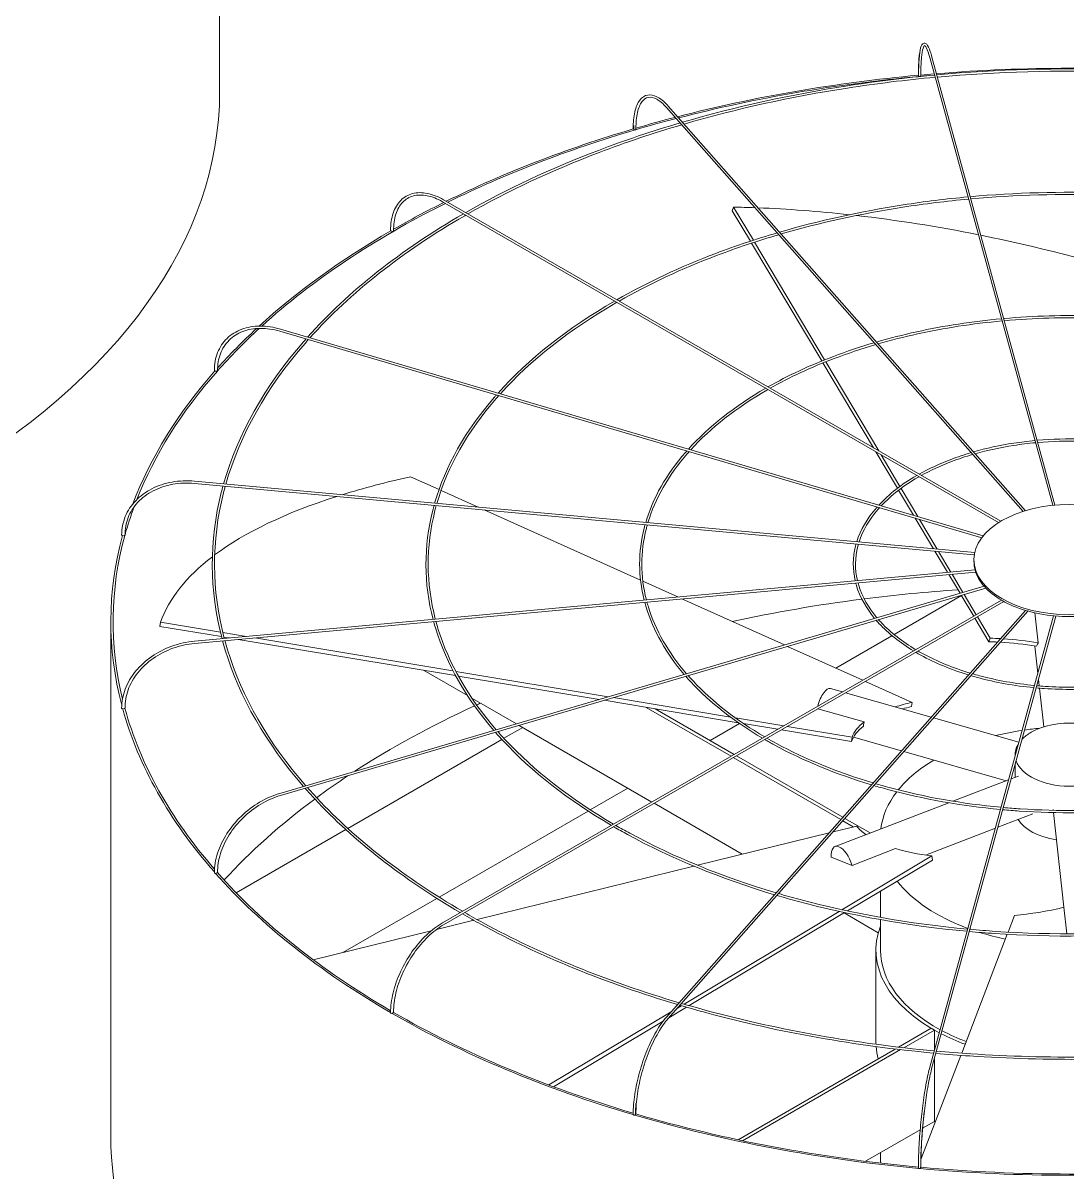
# Model space of a CAD drawing. Header units: millimetres. Extents: x -312439 to 477422, y -331570 to 212570.
# Drawn here: x 399403 to 399688.5, y 92155.3 to 92469.6 of the extents above; entities that cross this region are included whole.
import ezdxf

# ---------------------------------------------------------------- set-up
doc = ezdxf.new("R2010")
doc.units = ezdxf.units.MM

msp = doc.modelspace()

# ---------------------------------------------------------------- linework, layer by layer
at = {"color": 0, "linetype": 'Continuous', "lineweight": 0, "extrusion": (8.40036e-17, 0.816497, 0.57735)}
for p, q in [((399456.815, 92450.662), (399456.815, 92591.402)), ((399650.991, 92460.104), (399684.584, 92337.649)), ((399685.203, 92337.708), (399651.581, 92460.266)), ((399578.983, 92446.462), (399676.483, 92335.984)), ((399579.442, 92446.867), (399677.124, 92336.183)), ((399669.782, 92332.906), (399517.75, 92420.682)), ((399670.373, 92333.272), (399518.056, 92421.212)), ((399596.982, 92418.239), (399597.353, 92419.206)), ((399601.945, 92409.899), (399596.982, 92418.239)), ((399597.353, 92419.206), (399602.736, 92410.158)), ((399621.446, 92377.124), (399602.266, 92409.359)), ((399603.057, 92409.618), (399622.208, 92377.432)), ((399665.612, 92329.313), (399473.445, 92385.844)), ((399473.273, 92385.256), (399665.203, 92328.795)), ((399635.588, 92353.355), (399621.762, 92376.592)), ((399622.525, 92376.899), (399637.028, 92352.524)), ((399642.154, 92342.32), (399636.229, 92352.278)), ((399637.669, 92351.446), (399642.808, 92342.809)), ((399516.793, 92341.958), (399509.035, 92345.45)), ((399449.913, 92343.633), (399663.154, 92324.134)), ((399449.969, 92344.243), (399663.268, 92324.739)), ((399527.461, 92337.157), (399517.354, 92341.706)), ((399646.558, 92334.919), (399642.469, 92341.791)), ((399643.123, 92342.281), (399647.704, 92334.581)), ((399571.89, 92317.161), (399529.176, 92336.385)), ((399652.002, 92325.769), (399647.018, 92334.145)), ((399648.164, 92333.808), (399653.002, 92325.677)), ((399655.838, 92319.321), (399652.389, 92325.118)), ((399653.389, 92325.027), (399656.735, 92319.403)), ((399663.051, 92322.3), (399663.051, 92322.8)), ((399449.913, 92300.49), (399663.355, 92320.008)), ((399663.535, 92319.409), (399449.969, 92299.88)), ((399582.078, 92312.576), (399572.541, 92316.868)), ((399659.255, 92313.578), (399656.185, 92318.737)), ((399657.082, 92318.819), (399660.06, 92313.815)), ((399665.842, 92315.516), (399473.273, 92258.867)), ((399473.445, 92258.28), (399666.302, 92315.013)), ((399660.383, 92313.272), (399663.696, 92307.704)), ((399517.75, 92223.442), (399670.604, 92311.692)), ((399518.056, 92222.911), (399671.223, 92311.342)), ((399611.236, 92299.453), (399583.214, 92312.065)), ((399641.2, 92302.322), (399659.624, 92312.959)), ((399662.992, 92307.297), (399659.578, 92313.035)), ((399677.159, 92308.907), (399578.983, 92197.662)), ((399579.442, 92197.256), (399677.81, 92308.718)), ((399684.845, 92307.425), (399650.991, 92184.019)), ((399651.581, 92183.857), (399685.464, 92307.369)), ((399664.009, 92307.177), (399667.507, 92301.299)), ((399680.66, 92300.024), (399679.747, 92308.233)), ((399427.061, 92165.049), (399427.061, 92305.789)), ((399440.465, 92304.531), (399440.63, 92305.676)), ((399457.32, 92301.725), (399440.465, 92304.531)), ((399440.63, 92305.676), (399457.017, 92302.948)), ((399667.136, 92300.332), (399663.305, 92306.771)), ((399457.673, 92302.839), (399464.028, 92301.781)), ((399459.482, 92301.365), (399457.981, 92301.615)), ((399521.298, 92291.074), (399461.866, 92300.968)), ((399466.412, 92301.384), (399520.616, 92292.36)), ((399625.282, 92293.131), (399640.635, 92301.995)), ((399667.136, 92300.332), (399667.507, 92301.299)), ((399632.685, 92289.799), (399612.094, 92299.067)), ((399679.716, 92299.153), (399680.541, 92291.736)), ((399524.562, 92285.611), (399512.589, 92292.524)), ((399521.373, 92292.234), (399563.088, 92285.289)), ((399560.543, 92284.54), (399522.066, 92290.946)), ((399646.157, 92283.736), (399633.373, 92289.489)), ((399680.724, 92290.089), (399680.929, 92288.248)), ((399564.474, 92285.058), (399596.503, 92279.725)), ((399623.806, 92287.561), (399627.152, 92286.605)), ((399627.971, 92286.371), (399651.371, 92279.686)), ((399680.998, 92287.628), (399682.172, 92277.062)), ((399537.936, 92277.889), (399525.754, 92284.923)), ((399598.622, 92278.2), (399561.928, 92284.309)), ((399573.444, 92282.392), (399596.649, 92268.994)), ((399597.516, 92269.494), (399575.878, 92281.987)), ((399620.403, 92282.001), (399633.025, 92278.395)), ((399645.993, 92282.591), (399646.157, 92283.736)), ((399597.847, 92279.502), (399611.043, 92277.305)), ((399652.024, 92279.5), (399675.355, 92272.834)), ((399534.526, 92273.918), (399539.67, 92276.888)), ((399574.996, 92256.493), (399538.668, 92277.467)), ((399590.928, 92273.297), (399598.984, 92277.948)), ((399609.467, 92276.395), (399600.046, 92277.963)), ((399629.578, 92273.046), (399610.418, 92276.236)), ((399611.994, 92277.146), (399629.743, 92274.191)), ((399491.852, 92249.28), (399533.982, 92273.604)), ((399629.578, 92273.046), (399629.743, 92274.191)), ((399630.144, 92274.253), (399643.268, 92270.503)), ((399643.92, 92270.317), (399671.875, 92262.331)), ((399674.31, 92269.453), (399674.31, 92269.024)), ((399597.262, 92268.641), (399626.65, 92251.674)), ((399627.234, 92252.336), (399598.128, 92269.141)), ((399674.31, 92266.709), (399674.31, 92263.268)), ((399673.255, 92262.862), (399675.199, 92263.61)), ((399558.154, 92254.375), (399568.409, 92260.296)), ((399657.316, 92256.731), (399672.545, 92262.589)), ((399516.798, 92230.498), (399557.558, 92254.031)), ((399599.711, 92242.224), (399575.608, 92256.139)), ((399625.092, 92244.336), (399656.189, 92256.297)), ((399684.711, 92254.228), (399684.684, 92254.47)), ((399687.659, 92227.714), (399684.779, 92253.614)), ((399627.191, 92251.361), (399630.066, 92249.701)), ((399634.694, 92248.029), (399627.776, 92252.024)), ((399669.622, 92249.62), (399679.168, 92253.292)), ((399461.342, 92231.665), (399491.296, 92248.959)), ((399623.476, 92248.078), (399587.46, 92239.206)), ((399631, 92249.931), (399624.52, 92248.335)), ((399632.701, 92248.18), (399633.654, 92247.629)), ((399649.795, 92241.993), (399668.912, 92249.346)), ((399624.023, 92241.443), (399629.719, 92239.174)), ((399626.93, 92227.036), (399651.522, 92241.756)), ((399629.719, 92239.174), (399641.652, 92243.763)), ((399651.727, 92240.624), (399651.522, 92241.756)), ((399586.455, 92238.959), (399527.186, 92224.36)), ((399651.727, 92240.624), (399628.47, 92226.703)), ((399637.486, 92224.943), (399637.486, 92232.1)), ((399490.524, 92215.329), (399516.199, 92230.152)), ((399583.787, 92201.212), (399626.164, 92226.577)), ((399627.7, 92226.242), (399585.201, 92200.803)), ((399636.901, 92220.752), (399627.549, 92226.151)), ((399674.128, 92225.45), (399672.39, 92220.912)), ((399687.659, 92227.714), (399688.467, 92220.448)), ((399526.313, 92224.145), (399516.121, 92221.634)), ((399637.486, 92216.011), (399637.486, 92224.321)), ((399514.674, 92221.278), (399482.414, 92213.331)), ((399672.159, 92220.311), (399659.704, 92187.803)), ((399636.261, 92191.007), (399636.261, 92216.011)), ((399584.482, 92200.373), (399579.629, 92197.468)), ((399581.976, 92200.128), (399583.071, 92200.783)), ((399546.844, 92179.098), (399580.245, 92199.091)), ((399578.056, 92196.526), (399548.136, 92178.617)), ((399651.361, 92194.615), (399642.419, 92189.452)), ((399643.862, 92189.285), (399652.227, 92194.115)), ((399652.227, 92194.115), (399651.361, 92194.615)), ((399652.227, 92194.115), (399652.227, 92188.526)), ((399641.533, 92188.941), (399598.548, 92164.123)), ((399599.815, 92163.855), (399642.971, 92188.771)), ((399659.476, 92187.205), (399648.554, 92158.699)), ((399652.227, 92186.211), (399652.227, 92169.112)), ((399652.227, 92169.112), (399649.024, 92167.262)), ((399648.359, 92166.878), (399633.388, 92158.235)), ((399637.486, 92159.614), (399637.486, 92160.601)), ((399647.876, 92156.929), (399647.773, 92156.661))]:
    msp.add_line(p, q, dxfattribs=at)
at = {"color": 0, "linetype": 'Continuous', "lineweight": 0}
for centre, major_axis, ratio, start_param, end_param in [((399194.589, 92591.402), (-262.225, 0), 0.5773503, 2.0421116, 2.6702774), ((399689.286, 92305.789), (-262.225, 0), 0.5773503, 4.8709744, 5.1337903), ((399689.286, 92305.789), (-261.613, 0), 0.5773503, 4.8702538, 5.1336735), ((399648.18, 92455.296), (0.306, 0), 0.5773503, 3.1415927, 3.7072911), ((399648.228, 92455.121), (0.306, 0.001), 0.5647458, 3.2969897, 4.867786), ((399648.228, 92455.121), (0.306, 0.001), 0.5647458, 4.867786, 6.2831853), ((399689.286, 92305.789), (-261.613, 0), 0.5773503, 4.8601846, 4.8693633), ((399689.286, 92305.789), (-262.225, 0), 0.5773503, 4.8542575, 4.8684283), ((399689.286, 92305.789), (-262.225, 0), 0.5773503, 4.5737285, 4.8518651), ((399194.589, 92450.662), (262.225, 0), 0.5773503, 5.4977871, 6.2831853), ((399689.286, 92305.789), (-261.613, 0), 0.5773503, 5.1364588, 5.1836819), ((399689.286, 92305.789), (-262.225, 0), 0.5773503, 5.1365691, 5.1818933), ((399689.286, 92305.789), (-262.225, 0), 0.5773503, 5.1849758, 5.420347), ((399689.286, 92305.789), (-261.613, 0), 0.5773503, 5.183912, 5.4201653), ((399570.199, 92440.667), (0.306, 0), 0.5773503, 3.1415927, 4.134446), ((399570.338, 92440.51), (0.306, 0.003), 0.5659728, 3.6079382, 5.1787345), ((399570.338, 92440.51), (0.306, 0.003), 0.5659728, 5.1787345, 6.2831853), ((399689.286, 92305.789), (-261.613, 0), 0.5773503, 5.4234857, 5.718128), ((399689.286, 92305.789), (-262.225, 0), 0.5773503, 5.4236595, 5.4949761), ((399689.656, 92264.073), (-236.033, 90.421), 0.5343599, 5.2814302, 5.3074736), ((399689.656, 92264.073), (-236.033, 90.421), 0.5343599, 5.1688261, 5.2776752), ((399689.656, 92264.073), (-236.033, 90.421), 0.5343599, 5.0198116, 5.1604272), ((399689.286, 92305.789), (-262.225, 0), 0.5773503, 5.4989549, 5.7196003), ((399503.865, 92412.842), (0.306, 0), 0.5773503, 3.1415927, 4.450555), ((399504.081, 92412.717), (0.306, 0.004), 0.5683066, 3.9193388, 5.4901351), ((399504.081, 92412.717), (0.306, 0.004), 0.5683066, 5.4901351, 6.2831853), ((399689.656, 92264.073), (-236.033, 90.421), 0.5343599, 4.8289255, 5.0170065), ((399689.286, 92305.789), (-261.613, 0), 0.5773503, 5.7230202, 5.8115447), ((399689.286, 92305.789), (-262.225, 0), 0.5773503, 5.7247725, 5.8068149), ((399689.286, 92305.789), (-262.225, 0), 0.5773503, 5.8129334, 6.0685314), ((399689.286, 92305.789), (-261.613, 0), 0.5773503, 5.8119417, 6.0598961), ((399455.67, 92374.544), (0.306, 0), 0.5773503, 3.1415927, 4.7647143), ((399455.942, 92374.463), (0.306, 0.005), 0.5715189, 4.2314546, 5.8022509), ((399455.942, 92374.463), (0.306, 0.005), 0.5715189, 5.8022509, 6.2831853), ((399689.45, 92264.251), (-250.189, 35.961), 0.3284711, 5.5638228, 5.6785471), ((399689.45, 92264.251), (-250.189, 35.961), 0.3284711, 5.6885713, 5.965771), ((399689.286, 92305.789), (-261.613, 0), 0.5773503, 6.0736106, 6.1250005), ((399689.286, 92305.789), (-262.225, 0), 0.5773503, 6.126925, 6.4343205), ((399689.286, 92305.789), (-261.613, 0), 0.5773503, 6.1262297, 6.4235661), ((399430.332, 92329.521), (0.306, 0), 0.5773503, 3.1415927, 5.0788735), ((399430.634, 92329.494), (0.306, 0.006), 0.5752952, 4.5444916, 6.1152879), ((399430.634, 92329.494), (0.306, 0.006), 0.5752952, 6.1152879, 6.2831853), ((399689.45, 92264.251), (-250.189, 35.961), 0.3284711, 5.9728515, 6.2156373), ((399689.178, 92322.3), (-26.126, 0), 0.5773503, 0, 0.1535113), ((399689.178, 92322.3), (-26.126, 0), 0.5773503, 0.160648, 0.4676706), ((399689.286, 92164.549), (-261.613, 0), 0.5773503, 4.8296672, 4.9289778), ((399689.178, 92322.3), (-26.126, 0), 0.5773503, 0.4748072, 0.7818298), ((399689.286, 92164.549), (-261.613, 0), 0.5773503, 4.9315023, 5.0730373), ((399689.178, 92322.3), (-26.126, 0), 0.5773503, 0.7889665, 1.0959891), ((399689.178, 92322.3), (-26.126, 0), 0.5773503, 1.1031258, 1.4101484), ((399689.178, 92322.3), (-26.126, 0), 0.5773503, 1.417285, 1.7243076), ((399689.656, 92264.073), (56.639, -21.698), 0.5343599, 2.113134, 2.1658809), ((399689.656, 92264.073), (56.639, -21.698), 0.5343599, 1.92896, 2.0989228), ((399689.286, 92263.106), (-56.639, 21.698), 0.5343599, 5.2632147, 5.3074736), ((399689.286, 92263.106), (-56.639, 21.698), 0.5343599, 5.0728277, 5.2488944), ((399622.288, 92282.246), (1.518, 5.315), 0.3621096, 0, 1.5955332), ((399430.332, 92282.182), (0.306, 0), 0.5773503, 3.1415927, 5.3930328), ((399689.286, 92305.789), (-262.225, 0), 0.5773503, 0.15775, 0.4689102), ((399430.634, 92282.209), (0.306, 0.006), 0.5792658, 4.8585762, 6.2831853), ((399689.286, 92305.789), (-261.613, 0), 0.5773503, 0.1573017, 0.4645126), ((399689.286, 92164.549), (-261.613, 0), 0.5773503, 5.3840325, 5.5566031), ((399689.286, 92164.549), (-261.613, 0), 0.5773503, 5.3759613, 5.381266), ((399689.45, 92264.251), (-60.036, 8.629), 0.3284711, 5.5638228, 5.6832782), ((399689.286, 92263.106), (-60.036, 8.629), 0.3284711, 5.5638228, 5.6281345), ((399689.286, 92263.106), (-60.036, 8.629), 0.3284711, 5.9809914, 6.2156373), ((399689.45, 92264.251), (-60.036, 8.629), 0.3284711, 5.9787164, 6.2156373), ((399689.286, 92247.141), (-51.8, 0), 0.5773503, 4.9668384, 5.1151413), ((399689.286, 92269.453), (-14.976, 0), 0.5773503, 5.4977871, 5.7722245), ((399689.286, 92247.141), (-51.8, 0), 0.5773503, 4.8725497, 4.9536635), ((399689.286, 92269.453), (-14.976, 0), 0.5773503, 3.6916997, 5.4977871), ((399689.286, 92269.453), (-14.976, 0), 0.5773503, 5.9253681, 6.3268432), ((399689.286, 92247.141), (-51.8, 0), 0.5773503, 5.5125312, 5.8454489), ((399689.286, 92269.453), (-14.976, 0), 0.5773503, 0.1968015, 2.9056449), ((399689.286, 92164.549), (-261.613, 0), 0.5773503, 5.5668053, 5.6187776), ((399689.286, 92164.549), (-261.613, 0), 0.5773503, 5.6218563, 5.7966666), ((399689.286, 92247.141), (-51.8, 0), 0.5773503, 5.864801, 6.2160224), ((399689.286, 92254.546), (-14.976, 0), 0.5773503, 0.3310244, 1.3226651), ((399689.08, 92264.237), (-59.674, -10.853), 0.3443205, 0.1772511, 0.3142745), ((399627.077, 92239.177), (-1.984, 5.159), 0.4527097, 4.5393785, 7.2340672), ((399689.08, 92264.237), (-59.674, -10.853), 0.3443205, 0.5921448, 0.8290657), ((399455.67, 92237.159), (0.306, 0), 0.5773503, 3.1415927, 5.7071921), ((399689.286, 92305.789), (-262.225, 0), 0.5773503, 0.4717795, 0.7837457), ((399455.942, 92237.24), (0.306, 0.005), 0.5830421, 5.1737369, 6.2831853), ((399689.286, 92305.789), (-261.613, 0), 0.5773503, 0.4715588, 0.781436), ((399689.286, 92247.141), (-51.8, 0), 0.5773503, 0.4237953, 1.0021877), ((399688.915, 92264.045), (-56.425, -22.248), 0.5660586, 1.0925617, 1.3294826), ((399689.286, 92216.011), (-53.025, 0), 0.5773503, 6.0678252, 7.1147249), ((399689.286, 92247.141), (-51.8, 0), 0.5773503, 1.0153625, 1.0203014), ((399689.286, 92247.141), (-51.8, 0), 0.5773503, 1.0757224, 1.2236785), ((399689.286, 92216.011), (51.8, 0), 0.5773503, 3.1415927, 3.9574848), ((399503.865, 92198.861), (0.306, 0), 0.5773503, 3.1415927, 6.0213513), ((399689.286, 92305.789), (-262.225, 0), 0.5773503, 0.7858257, 1.0981183), ((399504.081, 92198.986), (0.306, 0.004), 0.5862544, 5.4898935, 6.2831853), ((399689.286, 92305.789), (-261.613, 0), 0.5773503, 0.7858227, 1.096892), ((399689.286, 92216.011), (51.8, 0), 0.5773503, 3.9720631, 4.1329788), ((399689.286, 92191.007), (53.025, 0), 0.5773503, 3.1415927, 3.1671433), ((399689.286, 92216.011), (-53.025, 0), 0.5773503, 0.8456372, 1.0001122), ((399689.286, 92191.007), (53.025, 0), 0.5773503, 3.1875095, 3.2970925), ((399570.199, 92171.036), (-0.306, 0), 0.5773503, 0, 3.1415927), ((399689.286, 92305.789), (-262.225, 0), 0.5773503, 1.0998851, 1.4125333), ((399570.338, 92171.193), (-0.306, -0.003), 0.5885883, 2.6652649, 3.1415927), ((399689.286, 92305.789), (-261.613, 0), 0.5773503, 1.1000981, 1.4118355), ((399689.286, 92191.007), (53.025, 0), 0.5773503, 3.9385413, 3.9453811), ((399689.286, 92165.049), (262.225, 0), 0.5773503, 3.1415927, 5.4977871), ((399689.286, 92159.614), (51.8, 0), 0.5773503, 3.1415927, 3.2048035), ((399648.18, 92156.407), (-0.306, 0), 0.5773503, 0, 3.1415927), ((399689.286, 92305.789), (-262.225, 0), 0.5773503, 1.4139544, 1.727034), ((399648.228, 92156.582), (-0.306, -0.001), 0.5898153, 2.9827557, 3.1415927), ((399689.286, 92305.789), (-261.613, 0), 0.5773503, 1.41439, 1.726367)]:
    msp.add_ellipse(centre, major_axis=major_axis, ratio=ratio, start_param=start_param, end_param=end_param, dxfattribs=at)
msp.add_ellipse((399689.178, 92322.8), major_axis=(26.126, 0), ratio=0.5773503, dxfattribs=at)
for points, knots in [([(399647.874, 92455.296), (399647.874, 92457), (399647.926, 92458.516), (399648.129, 92461.035), (399648.278, 92462.034), (399648.68, 92463.456), (399648.905, 92463.972), (399649.69, 92464.087), (399649.939, 92463.939), (399650.49, 92463.354), (399650.798, 92462.699), (399651.277, 92461.318), (399651.429, 92460.82), (399651.581, 92460.266)], [4.712389, 4.712389, 4.712389, 4.712389, 5.0265482, 5.0265482, 5.3407075, 5.3407075, 5.6548668, 5.6548668, 5.8236028, 5.8236028, 6.1377621, 6.1377621, 6.2831853, 6.2831853, 6.2831853, 6.2831853]), ([(399648.256, 92461.432), (399648.247, 92461.371), (399648.238, 92461.31), (399648.086, 92460.223), (399647.992, 92458.919), (399647.929, 92456.682), (399647.92, 92455.921), (399647.922, 92455.121)], [1.10131175, 1.10131175, 1.10131175, 1.10131175, 1.12076762, 1.12076762, 1.43803566, 1.43803566, 1.5863026, 1.5863026, 1.5863026, 1.5863026]), ([(399650.991, 92460.104), (399650.673, 92461.264), (399650.353, 92462.156), (399649.797, 92463.237), (399649.548, 92463.386), (399649.521, 92463.386), (399649.317, 92463.238), (399648.964, 92462.073), (399648.82, 92461.223), (399648.609, 92458.979), (399648.547, 92457.549), (399648.534, 92455.661), (399648.534, 92455.394), (399648.535, 92455.122)], [0, 0, 0, 0, 0.3152669, 0.3152669, 0.6094726, 0.6094726, 0.9267406, 0.9267406, 1.2208373, 1.2208373, 1.5356304, 1.5356304, 1.5863402, 1.5863402, 1.5863402, 1.5863402]), ([(399652.301, 92455.329), (399644.294, 92454.592), (399636.353, 92453.615), (399612.926, 92449.99), (399597.765, 92446.642), (399583.358, 92442.43)], [5.65586592, 5.65586592, 5.65586592, 5.65586592, 5.75969853, 5.75969853, 5.96646224, 5.96646224, 5.96646224, 5.96646224]), ([(399652.465, 92454.729), (399644.388, 92453.988), (399636.378, 92453.002), (399613.057, 92449.384), (399598.061, 92446.077), (399583.805, 92441.923)], [5.65539644, 5.65539644, 5.65539644, 5.65539644, 5.76029586, 5.76029586, 5.96514032, 5.96514032, 5.96514032, 5.96514032]), ([(399725.435, 92455.386), (399717.94, 92456.064), (399710.388, 92456.531), (399686.161, 92457.347), (399669.402, 92456.877), (399652.92, 92455.386)], [5.342386, 5.342386, 5.342386, 5.342386, 5.43953692, 5.43953692, 5.65318828, 5.65318828, 5.65318828, 5.65318828]), ([(399725.27, 92454.786), (399717.752, 92455.464), (399710.176, 92455.93), (399686.058, 92456.729), (399669.435, 92456.26), (399653.085, 92454.786)], [5.34285963, 5.34285963, 5.34285963, 5.34285963, 5.44045758, 5.44045758, 5.65271466, 5.65271466, 5.65271466, 5.65271466]), ([(399569.893, 92440.667), (399569.893, 92442.383), (399570.044, 92443.932), (399570.64, 92446.558), (399571.085, 92447.636), (399572.265, 92449.22), (399573.014, 92449.726), (399574.655, 92450.011), (399575.514, 92449.838), (399577.327, 92448.917), (399578.292, 92448.131), (399579.316, 92447.009), (399579.379, 92446.939), (399579.442, 92446.867)], [4.712389, 4.712389, 4.712389, 4.712389, 5.0265482, 5.0265482, 5.3407075, 5.3407075, 5.6548668, 5.6548668, 5.9484515, 5.9484515, 6.2626108, 6.2626108, 6.2831853, 6.2831853, 6.2831853, 6.2831853]), ([(399578.983, 92446.462), (399578.069, 92447.498), (399577.161, 92448.264), (399575.478, 92449.185), (399574.712, 92449.342), (399573.37, 92449.107), (399572.773, 92448.713), (399571.746, 92447.314), (399571.33, 92446.309), (399570.778, 92443.806), (399570.638, 92442.316), (399570.644, 92440.609), (399570.644, 92440.561), (399570.644, 92440.513)], [0, 0, 0, 0, 0.3146448, 0.3146448, 0.6289116, 0.6289116, 0.9461796, 0.9461796, 1.2634477, 1.2634477, 1.5772832, 1.5772832, 1.5863402, 1.5863402, 1.5863402, 1.5863402]), ([(399582.709, 92442.24), (399575.035, 92439.98), (399567.578, 92437.475), (399547.345, 92429.787), (399535.168, 92424.079), (399524.091, 92417.728)], [5.96956861, 5.96956861, 5.96956861, 5.96956861, 6.07987049, 6.07987049, 6.27966483, 6.27966483, 6.27966483, 6.27966483]), ([(399583.156, 92441.733), (399575.383, 92439.451), (399567.832, 92436.917), (399547.681, 92429.256), (399535.655, 92423.628), (399524.705, 92417.374)], [5.96825255, 5.96825255, 5.96825255, 5.96825255, 6.08012371, 6.08012371, 6.27780239, 6.27780239, 6.27780239, 6.27780239]), ([(399570.041, 92441.522), (399570.036, 92441.318), (399570.032, 92441.111), (399570.031, 92440.772), (399570.031, 92440.641), (399570.032, 92440.509)], [7.805980691, 7.805980691, 7.805980691, 7.805980691, 7.845140151, 7.845140151, 7.869416781, 7.869416781, 7.869416781, 7.869416781]), ([(399503.558, 92412.842), (399503.558, 92414.567), (399503.795, 92416.163), (399504.728, 92418.942), (399505.426, 92420.125), (399507.225, 92421.946), (399508.324, 92422.582), (399510.791, 92423.233), (399512.158, 92423.25), (399515.023, 92422.681), (399516.522, 92422.093), (399518.03, 92421.228), (399518.043, 92421.22), (399518.056, 92421.212)], [0, 0, 0, 0, 0.3141593, 0.3141593, 0.6283185, 0.6283185, 0.9411039, 0.9411039, 1.2538555, 1.2538555, 1.5680148, 1.5680148, 1.5707963, 1.5707963, 1.5707963, 1.5707963]), ([(399716.292, 92422.058), (399710.708, 92422.561), (399705.083, 92422.909), (399686.965, 92423.52), (399674.411, 92423.171), (399662.063, 92422.058)], [5.34296141, 5.34296141, 5.34296141, 5.34296141, 5.43938168, 5.43938168, 5.65261288, 5.65261288, 5.65261288, 5.65261288]), ([(399517.75, 92420.682), (399516.312, 92421.512), (399514.881, 92422.072), (399512.181, 92422.608), (399510.914, 92422.583), (399508.663, 92421.969), (399507.677, 92421.382), (399506.054, 92419.688), (399505.418, 92418.58), (399504.573, 92415.932), (399504.365, 92414.395), (399504.387, 92412.721)], [4.712389, 4.712389, 4.712389, 4.712389, 5.029657, 5.029657, 5.3469251, 5.3469251, 5.6641931, 5.6641931, 5.9814611, 5.9814611, 6.2987292, 6.2987292, 6.2987292, 6.2987292]), ([(399661.444, 92422.001), (399655.458, 92421.449), (399649.522, 92420.719), (399632.006, 92418.009), (399620.668, 92415.509), (399609.891, 92412.366)], [5.65618024, 5.65618024, 5.65618024, 5.65618024, 5.75959703, 5.75959703, 5.96555925, 5.96555925, 5.96555925, 5.96555925]), ([(399661.608, 92421.401), (399655.552, 92420.845), (399649.547, 92420.106), (399632.137, 92417.404), (399620.965, 92414.944), (399610.339, 92411.858)], [5.6555551, 5.6555551, 5.6555551, 5.6555551, 5.760393, 5.760393, 5.9637948, 5.9637948, 5.9637948, 5.9637948]), ([(399716.127, 92421.458), (399710.52, 92421.961), (399704.871, 92422.307), (399686.862, 92422.902), (399674.444, 92422.554), (399662.228, 92421.458)], [5.34359392, 5.34359392, 5.34359392, 5.34359392, 5.44060854, 5.44060854, 5.65198037, 5.65198037, 5.65198037, 5.65198037]), ([(399609.242, 92412.175), (399603.491, 92410.481), (399597.902, 92408.603), (399582.781, 92402.858), (399573.691, 92398.603), (399565.415, 92393.87)], [5.96969757, 5.96969757, 5.96969757, 5.96969757, 6.07982614, 6.07982614, 6.27841616, 6.27841616, 6.27841616, 6.27841616]), ([(399609.689, 92411.669), (399603.839, 92409.952), (399598.156, 92408.046), (399583.117, 92402.328), (399574.178, 92398.152), (399566.029, 92393.515)], [5.96794353, 5.96794353, 5.96794353, 5.96794353, 6.08016355, 6.08016355, 6.27592849, 6.27592849, 6.27592849, 6.27592849]), ([(399670.583, 92388.685), (399666.62, 92388.318), (399662.69, 92387.833), (399651.083, 92386.039), (399643.566, 92384.386), (399636.416, 92382.31)], [5.65683386, 5.65683386, 5.65683386, 5.65683386, 5.75939254, 5.75939254, 5.96383461, 5.96383461, 5.96383461, 5.96383461]), ([(399707.152, 92388.741), (399703.479, 92389.07), (399699.778, 92389.297), (399687.768, 92389.705), (399679.418, 92389.476), (399671.203, 92388.741)], [5.34408303, 5.34408303, 5.34408303, 5.34408303, 5.43906993, 5.43906993, 5.65149126, 5.65149126, 5.65149126, 5.65149126]), ([(399706.987, 92388.141), (399703.29, 92388.469), (399699.566, 92388.696), (399687.666, 92389.087), (399679.451, 92388.859), (399671.368, 92388.141)], [5.34503474, 5.34503474, 5.34503474, 5.34503474, 5.44090812, 5.44090812, 5.65053954, 5.65053954, 5.65053954, 5.65053954]), ([(399455.363, 92374.544), (399455.363, 92376.276), (399455.663, 92377.926), (399456.838, 92380.896), (399457.715, 92382.215), (399459.955, 92384.382), (399461.319, 92385.229), (399464.39, 92386.371), (399466.097, 92386.665), (399469.686, 92386.677), (399471.567, 92386.396), (399473.445, 92385.844)], [4.712389, 4.712389, 4.712389, 4.712389, 5.0265482, 5.0265482, 5.3407075, 5.3407075, 5.6548668, 5.6548668, 5.969026, 5.969026, 6.2831853, 6.2831853, 6.2831853, 6.2831853]), ([(399473.273, 92385.256), (399471.457, 92385.791), (399469.644, 92386.057), (399466.21, 92386.034), (399464.588, 92385.744), (399461.696, 92384.644), (399460.425, 92383.835), (399458.35, 92381.776), (399457.546, 92380.528), (399456.481, 92377.704), (399456.221, 92376.13), (399456.249, 92374.469)], [0, 0, 0, 0, 0.317268, 0.317268, 0.6345361, 0.6345361, 0.9518041, 0.9518041, 1.2690722, 1.2690722, 1.5863402, 1.5863402, 1.5863402, 1.5863402]), ([(399670.748, 92388.085), (399666.715, 92387.713), (399662.715, 92387.22), (399651.214, 92385.434), (399643.862, 92383.821), (399636.864, 92381.802)], [5.65589869, 5.65589869, 5.65589869, 5.65589869, 5.76058509, 5.76058509, 5.96118261, 5.96118261, 5.96118261, 5.96118261]), ([(399480.413, 92383.156), (399480.188, 92382.901), (399479.964, 92382.645), (399469.124, 92370.176), (399461.726, 92357.021), (399457.891, 92343.519)], [0.31387846, 0.31387846, 0.31387846, 0.31387846, 0.32022171, 0.32022171, 0.6228537, 0.6228537, 0.6228537, 0.6228537]), ([(399481.062, 92382.965), (399480.79, 92382.657), (399480.519, 92382.349), (399469.687, 92369.903), (399462.333, 92356.848), (399458.512, 92343.462)], [0.31209175, 0.31209175, 0.31209175, 0.31209175, 0.31977769, 0.31977769, 0.62202139, 0.62202139, 0.62202139, 0.62202139]), ([(399635.766, 92382.12), (399631.942, 92380.992), (399628.224, 92379.743), (399618.213, 92375.94), (399612.206, 92373.135), (399606.729, 92370.017)], [5.97003164, 5.97003164, 5.97003164, 5.97003164, 6.07973571, 6.07973571, 6.27604568, 6.27604568, 6.27604568, 6.27604568]), ([(399636.214, 92381.613), (399632.289, 92380.463), (399628.478, 92379.185), (399618.549, 92375.41), (399612.693, 92372.684), (399607.344, 92369.662)], [5.96740299, 5.96740299, 5.96740299, 5.96740299, 6.08024114, 6.08024114, 6.27230164, 6.27230164, 6.27230164, 6.27230164]), ([(399532.479, 92367.839), (399532.303, 92367.64), (399532.127, 92367.44), (399524.033, 92358.127), (399518.498, 92348.316), (399515.602, 92338.242)], [0.31368489, 0.31368489, 0.31368489, 0.31368489, 0.32029533, 0.32029533, 0.62093354, 0.62093354, 0.62093354, 0.62093354]), ([(399533.128, 92367.648), (399532.904, 92367.396), (399532.682, 92367.144), (399524.597, 92357.855), (399519.105, 92348.142), (399516.223, 92338.185)], [0.31130083, 0.31130083, 0.31130083, 0.31130083, 0.31970361, 0.31970361, 0.61980435, 0.61980435, 0.61980435, 0.61980435]), ([(399679.723, 92355.368), (399677.783, 92355.186), (399675.858, 92354.948), (399670.161, 92354.069), (399666.464, 92353.264), (399662.941, 92352.254)], [5.65878241, 5.65878241, 5.65878241, 5.65878241, 5.75876753, 5.75876753, 5.95869527, 5.95869527, 5.95869527, 5.95869527]), ([(399679.888, 92354.768), (399677.877, 92354.582), (399675.883, 92354.335), (399670.292, 92353.464), (399666.761, 92352.698), (399663.39, 92351.745)], [5.65692719, 5.65692719, 5.65692719, 5.65692719, 5.76114351, 5.76114351, 5.95335964, 5.95335964, 5.95335964, 5.95335964]), ([(399698.012, 92355.424), (399696.249, 92355.578), (399694.474, 92355.686), (399688.573, 92355.89), (399684.425, 92355.781), (399680.343, 92355.424)], [5.34742678, 5.34742678, 5.34742678, 5.34742678, 5.43812478, 5.43812478, 5.64814751, 5.64814751, 5.64814751, 5.64814751]), ([(399697.847, 92354.823), (399696.061, 92354.978), (399694.262, 92355.084), (399688.47, 92355.272), (399684.458, 92355.164), (399680.508, 92354.823)], [5.34934775, 5.34934775, 5.34934775, 5.34934775, 5.44178794, 5.44178794, 5.64622654, 5.64622654, 5.64622654, 5.64622654]), ([(399584.537, 92352.525), (399584.412, 92352.384), (399584.288, 92352.243), (399578.94, 92346.087), (399575.265, 92339.615), (399573.31, 92332.965)], [0.31344956, 0.31344956, 0.31344956, 0.31344956, 0.32044212, 0.32044212, 0.61727915, 0.61727915, 0.61727915, 0.61727915]), ([(399585.186, 92352.334), (399585.014, 92352.141), (399584.843, 92351.947), (399579.503, 92345.815), (399575.873, 92339.441), (399573.932, 92332.908)], [0.30986952, 0.30986952, 0.30986952, 0.30986952, 0.31955549, 0.31955549, 0.6155298, 0.6155298, 0.6155298, 0.6155298]), ([(399662.291, 92352.064), (399660.392, 92351.503), (399658.546, 92350.882), (399653.646, 92349.022), (399650.722, 92347.667), (399648.044, 92346.164)], [5.97102709, 5.97102709, 5.97102709, 5.97102709, 6.0794509, 6.0794509, 6.26898955, 6.26898955, 6.26898955, 6.26898955]), ([(399662.738, 92351.557), (399660.74, 92350.974), (399658.8, 92350.325), (399653.982, 92348.492), (399651.21, 92347.216), (399648.662, 92345.807)], [5.96578422, 5.96578422, 5.96578422, 5.96578422, 6.08045705, 6.08045705, 6.26142742, 6.26142742, 6.26142742, 6.26142742]), ([(399430.026, 92329.521), (399430.026, 92331.258), (399430.359, 92332.965), (399431.658, 92336.151), (399432.623, 92337.629), (399435.088, 92340.208), (399436.586, 92341.309), (399439.966, 92343.03), (399441.847, 92343.65), (399445.809, 92344.352), (399447.889, 92344.433), (399449.969, 92344.243)], [4.712389, 4.712389, 4.712389, 4.712389, 5.0265482, 5.0265482, 5.3407075, 5.3407075, 5.6548668, 5.6548668, 5.969026, 5.969026, 6.2831853, 6.2831853, 6.2831853, 6.2831853]), ([(399449.913, 92343.633), (399447.897, 92343.818), (399445.883, 92343.735), (399442.059, 92343.047), (399440.251, 92342.441), (399437.02, 92340.771), (399435.598, 92339.706), (399433.279, 92337.227), (399432.382, 92335.813), (399431.197, 92332.775), (399430.91, 92331.151), (399430.941, 92329.499)], [0, 0, 0, 0, 0.317268, 0.317268, 0.6345361, 0.6345361, 0.9518041, 0.9518041, 1.2690722, 1.2690722, 1.5863402, 1.5863402, 1.5863402, 1.5863402]), ([(399457.723, 92342.919), (399457.564, 92342.342), (399457.411, 92341.764), (399453.912, 92327.944), (399453.979, 92314.41), (399457.461, 92301.18)], [0.6273321, 0.6273321, 0.6273321, 0.6273321, 0.64026634, 0.64026634, 0.9362265, 0.9362265, 0.9362265, 0.9362265]), ([(399458.343, 92342.863), (399458.181, 92342.278), (399458.025, 92341.692), (399454.522, 92327.906), (399454.591, 92314.425), (399458.08, 92301.237)], [0.62653255, 0.62653255, 0.62653255, 0.62653255, 0.63973087, 0.63973087, 0.93697289, 0.93697289, 0.93697289, 0.93697289]), ([(399515.433, 92337.642), (399515.308, 92337.191), (399515.188, 92336.739), (399512.576, 92326.414), (399512.607, 92316.324), (399515.166, 92306.457)], [0.62689443, 0.62689443, 0.62689443, 0.62689443, 0.64035432, 0.64035432, 0.93404611, 0.93404611, 0.93404611, 0.93404611]), ([(399516.052, 92337.585), (399515.925, 92337.126), (399515.802, 92336.667), (399513.186, 92326.377), (399513.219, 92316.339), (399515.785, 92306.514)], [0.62582334, 0.62582334, 0.62582334, 0.62582334, 0.63964072, 0.63964072, 0.93502054, 0.93502054, 0.93502054, 0.93502054]), ([(399636.594, 92337.211), (399636.521, 92337.129), (399636.449, 92337.046), (399633.845, 92334.046), (399632.034, 92330.912), (399631.024, 92327.687)], [0.31275087, 0.31275087, 0.31275087, 0.31275087, 0.32087906, 0.32087906, 0.60646372, 0.60646372, 0.60646372, 0.60646372]), ([(399637.245, 92337.02), (399637.123, 92336.885), (399637.004, 92336.75), (399634.41, 92333.775), (399632.644, 92330.74), (399631.648, 92327.63)], [0.30556743, 0.30556743, 0.30556743, 0.30556743, 0.31911145, 0.31911145, 0.60263629, 0.60263629, 0.60263629, 0.60263629]), ([(399573.139, 92332.365), (399573.05, 92332.043), (399572.964, 92331.721), (399571.238, 92324.892), (399571.236, 92318.242), (399572.876, 92311.734)], [0.62618978, 0.62618978, 0.62618978, 0.62618978, 0.64052907, 0.64052907, 0.92987427, 0.92987427, 0.92987427, 0.92987427]), ([(399573.759, 92332.309), (399573.667, 92331.979), (399573.578, 92331.65), (399571.848, 92324.854), (399571.848, 92318.256), (399573.493, 92311.791)], [0.62457061, 0.62457061, 0.62457061, 0.62457061, 0.6394598, 0.6394598, 0.93127617, 0.93127617, 0.93127617, 0.93127617]), ([(399630.846, 92327.088), (399630.792, 92326.896), (399630.74, 92326.704), (399629.901, 92323.37), (399629.867, 92320.159), (399630.591, 92317.012)], [0.62410482, 0.62410482, 0.62410482, 0.62410482, 0.64104385, 0.64104385, 0.91753144, 0.91753144, 0.91753144, 0.91753144]), ([(399631.466, 92327.032), (399631.409, 92326.832), (399631.355, 92326.633), (399630.511, 92323.332), (399630.479, 92320.173), (399631.207, 92317.068)], [0.62079185, 0.62079185, 0.62079185, 0.62079185, 0.63891194, 0.63891194, 0.91997787, 0.91997787, 0.91997787, 0.91997787]), ([(399630.739, 92316.41), (399630.808, 92316.146), (399630.883, 92315.883), (399631.897, 92312.531), (399633.565, 92309.523), (399635.898, 92306.708)], [0.93516687, 0.93516687, 0.93516687, 0.93516687, 0.95843835, 0.95843835, 1.2316048, 1.2316048, 1.2316048, 1.2316048]), ([(399631.358, 92316.467), (399631.426, 92316.209), (399631.501, 92315.951), (399632.517, 92312.655), (399634.189, 92309.685), (399636.539, 92306.896)], [0.93813971, 0.93813971, 0.93813971, 0.93813971, 0.96156851, 0.96156851, 1.23828559, 1.23828559, 1.23828559, 1.23828559]), ([(399573.032, 92311.134), (399573.155, 92310.675), (399573.286, 92310.217), (399575.363, 92303.385), (399578.882, 92297.18), (399583.833, 92291.391)], [0.93878416, 0.93878416, 0.93878416, 0.93878416, 0.9592157, 0.9592157, 1.24402203, 1.24402203, 1.24402203, 1.24402203]), ([(399573.651, 92311.19), (399573.774, 92310.737), (399573.904, 92310.285), (399575.983, 92303.511), (399579.507, 92297.343), (399584.477, 92291.581)], [0.94031776, 0.94031776, 0.94031776, 0.94031776, 0.96078603, 0.96078603, 1.24747633, 1.24747633, 1.24747633, 1.24747633]), ([(399515.325, 92305.857), (399515.502, 92305.203), (399515.689, 92304.551), (399518.83, 92294.241), (399524.201, 92284.837), (399531.772, 92276.076)], [0.94000678, 0.94000678, 0.94000678, 0.94000678, 0.95947637, 0.95947637, 1.24820492, 1.24820492, 1.24820492, 1.24820492]), ([(399515.945, 92305.913), (399516.121, 92305.266), (399516.307, 92304.619), (399519.45, 92294.366), (399524.826, 92285.001), (399532.418, 92276.266)], [0.94103976, 0.94103976, 0.94103976, 0.94103976, 0.9605244, 0.9605244, 1.25053309, 1.25053309, 1.25053309, 1.25053309]), ([(399636.331, 92306.196), (399636.577, 92305.911), (399636.831, 92305.629), (399639.636, 92302.596), (399642.831, 92300.053), (399646.556, 92297.808)], [1.24820371, 1.24820371, 1.24820371, 1.24820371, 1.27608724, 1.27608724, 1.54927756, 1.54927756, 1.54927756, 1.54927756]), ([(399636.978, 92306.387), (399637.23, 92306.099), (399637.49, 92305.814), (399640.288, 92302.847), (399643.462, 92300.358), (399647.163, 92298.158)], [1.2552022, 1.2552022, 1.2552022, 1.2552022, 1.28394226, 1.28394226, 1.55644282, 1.55644282, 1.55644282, 1.55644282]), ([(399430.026, 92282.182), (399430.026, 92283.918), (399430.358, 92285.682), (399431.652, 92289.093), (399432.613, 92290.738), (399435.066, 92293.753), (399436.557, 92295.122), (399439.925, 92297.452), (399441.8, 92298.414), (399445.755, 92299.838), (399447.833, 92300.3), (399449.913, 92300.49)], [4.712389, 4.712389, 4.712389, 4.712389, 5.0265482, 5.0265482, 5.3407075, 5.3407075, 5.6548668, 5.6548668, 5.969026, 5.969026, 6.2831853, 6.2831853, 6.2831853, 6.2831853]), ([(399449.969, 92299.88), (399447.953, 92299.696), (399445.937, 92299.245), (399442.106, 92297.855), (399440.292, 92296.916), (399437.048, 92294.645), (399435.619, 92293.314), (399433.288, 92290.396), (399432.387, 92288.81), (399431.197, 92285.542), (399430.91, 92283.861), (399430.941, 92282.215)], [6.2831853, 6.2831853, 6.2831853, 6.2831853, 6.6004533, 6.6004533, 6.9177214, 6.9177214, 7.2349894, 7.2349894, 7.5522575, 7.5522575, 7.8695255, 7.8695255, 7.8695255, 7.8695255]), ([(399457.622, 92300.58), (399457.851, 92299.736), (399458.094, 92298.893), (399462.297, 92285.104), (399469.524, 92272.5), (399479.721, 92260.764)], [0.94070481, 0.94070481, 0.94070481, 0.94070481, 0.95960699, 0.95960699, 1.25038008, 1.25038008, 1.25038008, 1.25038008]), ([(399458.241, 92300.637), (399458.47, 92299.798), (399458.712, 92298.961), (399462.917, 92285.23), (399470.149, 92272.663), (399480.368, 92260.954)], [0.94148414, 0.94148414, 0.94148414, 0.94148414, 0.96039344, 0.96039344, 1.25213605, 1.25213605, 1.25213605, 1.25213605]), ([(399647.772, 92297.802), (399648.217, 92297.545), (399648.67, 92297.292), (399652.986, 92294.959), (399657.338, 92293.175), (399662.027, 92291.76)], [1.5712561, 1.5712561, 1.5712561, 1.5712561, 1.60358263, 1.60358263, 1.87454698, 1.87454698, 1.87454698, 1.87454698]), ([(399680.159, 92299.079), (399680.264, 92299.353), (399680.404, 92299.631), (399680.605, 92299.943), (399680.632, 92299.983), (399680.66, 92300.024)], [0, 0, 0, 0, 1.7008868, 1.7008868, 1.9577529, 1.9577529, 1.9577529, 1.9577529]), ([(399647.16, 92297.449), (399647.609, 92297.186), (399648.066, 92296.928), (399652.43, 92294.534), (399656.834, 92292.706), (399661.582, 92291.256)], [1.5639266, 1.5639266, 1.5639266, 1.5639266, 1.59638594, 1.59638594, 1.86940636, 1.86940636, 1.86940636, 1.86940636]), ([(399662.674, 92291.568), (399663.297, 92291.386), (399663.924, 92291.21), (399669.337, 92289.764), (399674.417, 92288.861), (399679.616, 92288.364)], [1.88697171, 1.88697171, 1.88697171, 1.88697171, 1.922693, 1.922693, 2.19235404, 2.19235404, 2.19235404, 2.19235404]), ([(399584.272, 92290.882), (399584.726, 92290.363), (399585.191, 92289.847), (399590.9, 92283.706), (399597.511, 92278.512), (399605.238, 92273.953)], [1.2523872, 1.2523872, 1.2523872, 1.2523872, 1.27803342, 1.27803342, 1.55997281, 1.55997281, 1.55997281, 1.55997281]), ([(399584.92, 92291.073), (399585.379, 92290.551), (399585.851, 92290.033), (399591.553, 92283.957), (399598.144, 92278.817), (399605.848, 92274.305)], [1.2559207, 1.2559207, 1.2559207, 1.2559207, 1.28197401, 1.28197401, 1.56361702, 1.56361702, 1.56361702, 1.56361702]), ([(399662.227, 92291.061), (399662.849, 92290.877), (399663.476, 92290.699), (399668.975, 92289.209), (399674.152, 92288.276), (399679.451, 92287.765)], [1.88173801, 1.88173801, 1.88173801, 1.88173801, 1.91726722, 1.91726722, 2.19052772, 2.19052772, 2.19052772, 2.19052772]), ([(399680.235, 92288.307), (399680.986, 92288.24), (399681.739, 92288.182), (399687.685, 92287.788), (399692.956, 92287.847), (399698.12, 92288.307)], [2.2030547, 2.2030547, 2.2030547, 2.2030547, 2.24193573, 2.24193573, 2.50933428, 2.50933428, 2.50933428, 2.50933428]), ([(399680.071, 92287.707), (399680.787, 92287.642), (399681.505, 92287.586), (399687.558, 92287.171), (399692.978, 92287.228), (399698.285, 92287.707)], [2.20116261, 2.20116261, 2.20116261, 2.20116261, 2.23802396, 2.23802396, 2.51122637, 2.51122637, 2.51122637, 2.51122637]), ([(399532.215, 92275.568), (399532.874, 92274.815), (399533.551, 92274.067), (399542.165, 92264.816), (399552.193, 92256.971), (399563.923, 92250.1)], [1.25379638, 1.25379638, 1.25379638, 1.25379638, 1.27868669, 1.27868669, 1.5635663, 1.5635663, 1.5635663, 1.5635663]), ([(399532.862, 92275.759), (399533.528, 92275.003), (399534.211, 92274.252), (399542.818, 92265.067), (399552.826, 92257.277), (399564.534, 92250.452)], [1.25615972, 1.25615972, 1.25615972, 1.25615972, 1.28131662, 1.28131662, 1.56600951, 1.56600951, 1.56600951, 1.56600951]), ([(399633.025, 92278.395), (399633.014, 92278.341), (399633.003, 92278.288), (399632.92, 92277.882), (399632.86, 92277.538), (399632.814, 92277.213)], [52.4705624, 52.4705624, 52.4705624, 52.4705624, 52.7274285, 52.7274285, 54.4283153, 54.4283153, 54.4283153, 54.4283153]), ([(399605.846, 92273.597), (399606.698, 92273.102), (399607.563, 92272.614), (399616.378, 92267.796), (399625.364, 92264.104), (399635.056, 92261.198)], [1.56734097, 1.56734097, 1.56734097, 1.56734097, 1.5981909, 1.5981909, 1.87714164, 1.87714164, 1.87714164, 1.87714164]), ([(399606.458, 92273.95), (399607.306, 92273.461), (399608.168, 92272.979), (399616.935, 92268.222), (399625.869, 92264.574), (399635.502, 92261.704)], [1.57102631, 1.57102631, 1.57102631, 1.57102631, 1.60180119, 1.60180119, 1.87974458, 1.87974458, 1.87974458, 1.87974458]), ([(399480.165, 92260.256), (399481.029, 92259.272), (399481.914, 92258.294), (399493.431, 92245.935), (399506.88, 92235.438), (399522.619, 92226.253)], [1.25457919, 1.25457919, 1.25457919, 1.25457919, 1.27901417, 1.27901417, 1.56542833, 1.56542833, 1.56542833, 1.56542833]), ([(399480.813, 92260.447), (399481.683, 92259.46), (399482.574, 92258.48), (399494.084, 92246.187), (399507.514, 92235.744), (399523.23, 92226.606)], [1.25635494, 1.25635494, 1.25635494, 1.25635494, 1.28098769, 1.28098769, 1.56726607, 1.56726607, 1.56726607, 1.56726607]), ([(399635.702, 92261.006), (399636.933, 92260.642), (399638.174, 92260.292), (399649.218, 92257.309), (399659.644, 92255.45), (399670.311, 92254.448)], [1.88333864, 1.88333864, 1.88333864, 1.88333864, 1.91863403, 1.91863403, 2.19480098, 2.19480098, 2.19480098, 2.19480098]), ([(399636.15, 92261.512), (399637.38, 92261.151), (399638.622, 92260.803), (399649.58, 92257.864), (399659.909, 92256.035), (399670.476, 92255.047)], [1.88596498, 1.88596498, 1.88596498, 1.88596498, 1.92135596, 1.92135596, 2.19572889, 2.19572889, 2.19572889, 2.19572889]), ([(399455.363, 92237.159), (399455.363, 92238.892), (399455.663, 92240.707), (399456.825, 92244.327), (399457.688, 92246.132), (399459.893, 92249.562), (399461.234, 92251.185), (399464.265, 92254.095), (399465.954, 92255.38), (399469.519, 92257.491), (399471.394, 92258.315), (399473.273, 92258.867)], [4.712389, 4.712389, 4.712389, 4.712389, 5.0265482, 5.0265482, 5.3407075, 5.3407075, 5.6548668, 5.6548668, 5.969026, 5.969026, 6.2831853, 6.2831853, 6.2831853, 6.2831853]), ([(399473.445, 92258.28), (399471.63, 92257.745), (399469.811, 92256.944), (399466.352, 92254.886), (399464.713, 92253.63), (399461.78, 92250.788), (399460.486, 92249.204), (399458.376, 92245.868), (399457.559, 92244.117), (399456.481, 92240.627), (399456.221, 92238.889), (399456.249, 92237.245)], [0, 0, 0, 0, 0.317268, 0.317268, 0.6345361, 0.6345361, 0.9518041, 0.9518041, 1.2690722, 1.2690722, 1.5863402, 1.5863402, 1.5863402, 1.5863402]), ([(399670.931, 92254.39), (399672.433, 92254.254), (399673.941, 92254.134), (399686.071, 92253.31), (399696.861, 92253.431), (399707.424, 92254.39)], [2.20014358, 2.20014358, 2.20014358, 2.20014358, 2.23901367, 2.23901367, 2.5122454, 2.5122454, 2.5122454, 2.5122454]), ([(399671.095, 92254.99), (399672.633, 92254.852), (399674.175, 92254.73), (399686.198, 92253.927), (399696.84, 92254.05), (399707.26, 92254.99)], [2.20108803, 2.20108803, 2.20108803, 2.20108803, 2.24097619, 2.24097619, 2.51130095, 2.51130095, 2.51130095, 2.51130095]), ([(399564.533, 92249.745), (399565.787, 92249.017), (399567.06, 92248.301), (399580.326, 92241.059), (399593.894, 92235.503), (399608.53, 92231.142)], [1.56848817, 1.56848817, 1.56848817, 1.56848817, 1.5987935, 1.5987935, 1.87973748, 1.87973748, 1.87973748, 1.87973748]), ([(399565.145, 92250.098), (399566.396, 92249.376), (399567.665, 92248.666), (399580.883, 92241.485), (399594.4, 92235.973), (399608.977, 92231.648)], [1.57094967, 1.57094967, 1.57094967, 1.57094967, 1.60120298, 1.60120298, 1.88148008, 1.88148008, 1.88148008, 1.88148008]), ([(399609.178, 92230.95), (399611.016, 92230.408), (399612.871, 92229.884), (399629.46, 92225.409), (399645.135, 92222.624), (399661.172, 92221.131)], [1.8838758, 1.8838758, 1.8838758, 1.8838758, 1.91908947, 1.91908947, 2.1962344, 2.1962344, 2.1962344, 2.1962344]), ([(399609.625, 92231.457), (399611.464, 92230.917), (399613.319, 92230.396), (399629.822, 92225.965), (399645.4, 92223.209), (399661.336, 92221.73)], [1.88562881, 1.88562881, 1.88562881, 1.88562881, 1.92090607, 1.92090607, 2.19685631, 2.19685631, 2.19685631, 2.19685631]), ([(399523.23, 92225.898), (399524.883, 92224.94), (399526.561, 92223.997), (399544.276, 92214.333), (399562.43, 92206.912), (399582.013, 92201.095)], [1.56912341, 1.56912341, 1.56912341, 1.56912341, 1.59909496, 1.59909496, 1.88107719, 1.88107719, 1.88107719, 1.88107719]), ([(399523.842, 92226.252), (399525.491, 92225.3), (399527.165, 92224.362), (399544.833, 92214.758), (399562.935, 92207.382), (399582.46, 92201.602)], [1.57097144, 1.57097144, 1.57097144, 1.57097144, 1.60090305, 1.60090305, 1.88238695, 1.88238695, 1.88238695, 1.88238695]), ([(399503.558, 92198.861), (399503.558, 92200.586), (399503.795, 92202.441), (399504.713, 92206.237), (399505.396, 92208.176), (399507.14, 92211.955), (399508.201, 92213.793), (399510.601, 92217.193), (399511.94, 92218.754), (399514.767, 92221.447), (399516.256, 92222.579), (399517.75, 92223.442)], [0, 0, 0, 0, 0.3141593, 0.3141593, 0.6283185, 0.6283185, 0.9424778, 0.9424778, 1.2566371, 1.2566371, 1.5707963, 1.5707963, 1.5707963, 1.5707963]), ([(399518.056, 92222.911), (399516.618, 92222.081), (399515.175, 92220.982), (399512.429, 92218.355), (399511.126, 92216.827), (399508.793, 92213.497), (399507.763, 92211.696), (399506.083, 92208.001), (399505.432, 92206.109), (399504.573, 92202.426), (399504.365, 92200.636), (399504.387, 92198.99)], [4.712389, 4.712389, 4.712389, 4.712389, 5.029657, 5.029657, 5.3469251, 5.3469251, 5.6641931, 5.6641931, 5.9814611, 5.9814611, 6.2987292, 6.2987292, 6.2987292, 6.2987292]), ([(399661.791, 92221.073), (399664.08, 92220.865), (399666.377, 92220.683), (399684.584, 92219.449), (399700.744, 92219.633), (399716.564, 92221.073)], [2.19980176, 2.19980176, 2.19980176, 2.19980176, 2.23934285, 2.23934285, 2.51258722, 2.51258722, 2.51258722, 2.51258722]), ([(399661.956, 92221.674), (399664.28, 92221.463), (399666.611, 92221.279), (399684.711, 92220.066), (399700.723, 92220.252), (399716.399, 92221.674)], [2.20043103, 2.20043103, 2.20043103, 2.20043103, 2.24065263, 2.24065263, 2.51195795, 2.51195795, 2.51195795, 2.51195795]), ([(399582.661, 92200.904), (399585.105, 92200.183), (399587.571, 92199.488), (399609.704, 92193.521), (399630.628, 92189.81), (399652.035, 92187.825)], [1.88418355, 1.88418355, 1.88418355, 1.88418355, 1.91931715, 1.91931715, 2.19696607, 2.19696607, 2.19696607, 2.19696607]), ([(399583.108, 92201.411), (399585.553, 92200.692), (399588.019, 92199.999), (399610.066, 92194.076), (399630.894, 92190.394), (399652.199, 92188.425)], [1.88549918, 1.88549918, 1.88549918, 1.88549918, 1.92068034, 1.92068034, 2.19743376, 2.19743376, 2.19743376, 2.19743376]), ([(399569.893, 92171.036), (399569.893, 92172.751), (399570.044, 92174.632), (399570.631, 92178.548), (399571.068, 92180.583), (399572.184, 92184.61), (399572.863, 92186.601), (399574.4, 92190.351), (399575.257, 92192.108), (399577.068, 92195.219), (399578.022, 92196.573), (399578.983, 92197.662)], [4.712389, 4.712389, 4.712389, 4.712389, 5.0265482, 5.0265482, 5.3407075, 5.3407075, 5.6548668, 5.6548668, 5.969026, 5.969026, 6.2831853, 6.2831853, 6.2831853, 6.2831853]), ([(399579.442, 92197.256), (399578.528, 92196.22), (399577.608, 92194.916), (399575.847, 92191.89), (399575.007, 92190.166), (399573.502, 92186.48), (399572.837, 92184.519), (399571.75, 92180.558), (399571.328, 92178.56), (399570.769, 92174.728), (399570.632, 92172.895), (399570.644, 92171.225), (399570.644, 92171.21), (399570.644, 92171.196)], [0, 0, 0, 0, 0.3146448, 0.3146448, 0.6317673, 0.6317673, 0.9490354, 0.9490354, 1.2663034, 1.2663034, 1.5835715, 1.5835715, 1.5863402, 1.5863402, 1.5863402, 1.5863402]), ([(399652.654, 92187.768), (399655.729, 92187.488), (399658.813, 92187.243), (399683.096, 92185.6), (399704.626, 92185.847), (399725.701, 92187.768)], [2.19964371, 2.19964371, 2.19964371, 2.19964371, 2.23950729, 2.23950729, 2.51274527, 2.51274527, 2.51274527, 2.51274527]), ([(399652.819, 92188.368), (399655.928, 92188.085), (399659.048, 92187.839), (399683.223, 92186.217), (399704.604, 92186.466), (399725.536, 92188.368)], [2.20011555, 2.20011555, 2.20011555, 2.20011555, 2.24049017, 2.24049017, 2.51227343, 2.51227343, 2.51227343, 2.51227343]), ([(399647.874, 92156.407), (399647.874, 92158.111), (399647.926, 92160.001), (399648.127, 92163.971), (399648.277, 92166.051), (399648.66, 92170.2), (399648.893, 92172.267), (399649.421, 92176.19), (399649.715, 92178.045), (399650.336, 92181.361), (399650.663, 92182.823), (399650.991, 92184.019)], [4.712389, 4.712389, 4.712389, 4.712389, 5.0265482, 5.0265482, 5.3407075, 5.3407075, 5.6548668, 5.6548668, 5.969026, 5.969026, 6.2831853, 6.2831853, 6.2831853, 6.2831853]), ([(399651.581, 92183.857), (399651.263, 92182.697), (399650.943, 92181.267), (399650.333, 92178.001), (399650.042, 92176.163), (399649.521, 92172.275), (399649.292, 92170.224), (399648.916, 92166.114), (399648.77, 92164.056), (399648.577, 92160.139), (399648.53, 92158.28), (399648.534, 92156.603), (399648.535, 92156.593), (399648.535, 92156.583)], [0, 0, 0, 0, 0.3152669, 0.3152669, 0.6325349, 0.6325349, 0.949803, 0.949803, 1.267071, 1.267071, 1.584339, 1.584339, 1.5863402, 1.5863402, 1.5863402, 1.5863402]), ([(399648.487, 92156.407), (399648.487, 92158.098), (399648.538, 92159.978), (399648.739, 92163.931), (399648.888, 92166.003), (399649.203, 92169.418), (399649.345, 92170.765), (399649.502, 92172.08)], [4.71238898, 4.71238898, 4.71238898, 4.71238898, 5.02654825, 5.02654825, 5.34070751, 5.34070751, 5.54584713, 5.54584713, 5.54584713, 5.54584713])]:
    msp.add_open_spline(points, degree=3, knots=knots, dxfattribs=at)
for points in [[(399523.478, 92417.375), (399506.381, 92407.501), (399491.948, 92396.085), (399480.863, 92383.662)], [(399524.09, 92417.021), (399523.998, 92416.968), (399523.905, 92416.915), (399523.813, 92416.861)], [(399523.813, 92416.861), (399506.85, 92407.068), (399492.528, 92395.76), (399481.513, 92383.471)], [(399564.801, 92393.517), (399552.03, 92386.142), (399541.238, 92377.62), (399532.929, 92368.345)], [(399565.126, 92392.998), (399552.494, 92385.705), (399541.815, 92377.292), (399533.58, 92368.154)], [(399565.414, 92393.163), (399565.318, 92393.108), (399565.222, 92393.053), (399565.126, 92392.998)], [(399606.114, 92369.665), (399597.669, 92364.787), (399590.518, 92359.158), (399584.988, 92353.031)], [(399606.439, 92369.145), (399598.134, 92364.35), (399591.096, 92358.831), (399585.641, 92352.839)], [(399606.727, 92369.311), (399606.631, 92369.256), (399606.535, 92369.201), (399606.439, 92369.145)], [(399647.427, 92345.813), (399643.308, 92343.432), (399639.799, 92340.696), (399637.05, 92337.716)], [(399647.753, 92345.293), (399643.774, 92342.996), (399640.379, 92340.368), (399637.707, 92337.522)], [(399648.041, 92345.459), (399647.944, 92345.404), (399647.848, 92345.349), (399647.753, 92345.293)], [(399570.505, 92171.036), (399570.505, 92171.976), (399570.552, 92172.97), (399570.643, 92174.002)]]:
    msp.add_open_spline(points, degree=3, dxfattribs=at)

doc.saveas('drawing.dxf')
